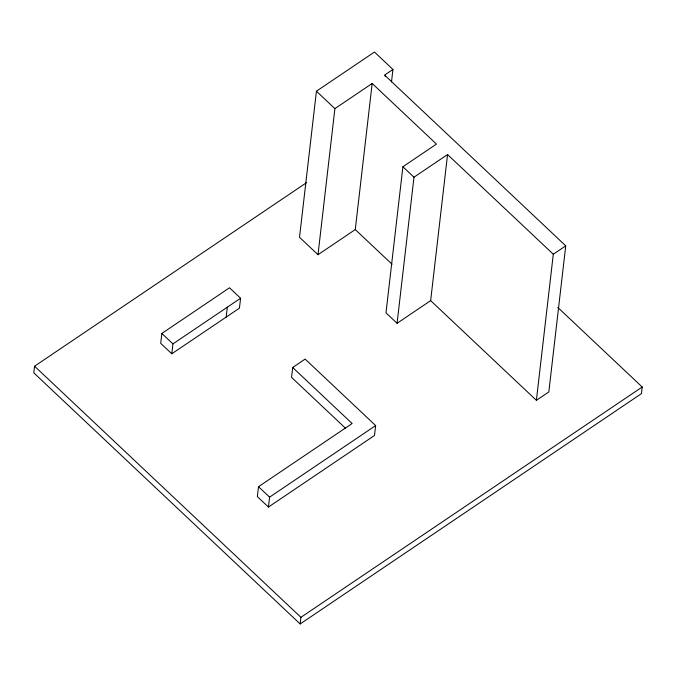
<?xml version="1.0" encoding="UTF-8"?>
<svg xmlns="http://www.w3.org/2000/svg" width="676" height="676" viewBox="0 0 676 676"><rect width="100%" height="100%" fill="white"/><g stroke="black" fill="none" stroke-linecap="round" stroke-linejoin="round"><path stroke-width="1.01" d="M306.71 182.545L34.569 366.206L33.8 372.848L300.161 623.965L641.431 393.643L642.2 387.01L557.759 307.403M161.86 333.437L160.711 343.332L171.797 353.785L239.439 308.138L240.588 298.243L229.502 287.79L161.86 333.437L172.946 343.89L171.797 353.785M226.173 317.086L227.322 307.2M292.691 367.49L352.128 423.514L258.502 486.703L257.353 496.598L268.44 507.051L374.504 435.471L375.645 425.576L305.13 359.091L292.691 367.49L291.55 377.377L345.647 428.381M268.44 507.051L269.589 497.156L375.645 425.576M391.488 81.973L392.942 69.451L374.462 52.035L316.427 91.201L299.519 237.301L317.999 254.717L355.272 229.561L372.172 83.469L436.468 144.089L402.896 166.752L385.988 312.844L397.074 323.297L430.654 300.634L447.554 154.542L553.298 254.227L536.389 400.319L430.654 300.634M317.999 254.717L334.899 108.625L372.172 83.469M300.161 623.965L300.93 617.323L642.2 387.01M385.193 76.608L385.438 74.521M397.074 323.297L413.982 177.205L447.554 154.542M392.942 69.451L384.61 75.078L565.736 245.836L548.827 391.928L536.389 400.319M172.946 343.89L240.588 298.243M553.298 254.227L565.736 245.836M402.896 166.752L413.982 177.205M316.427 91.201L334.899 108.625M355.272 229.561L392.012 264.206M258.502 486.703L269.589 497.156M34.569 366.206L300.93 617.323"/></g></svg>
